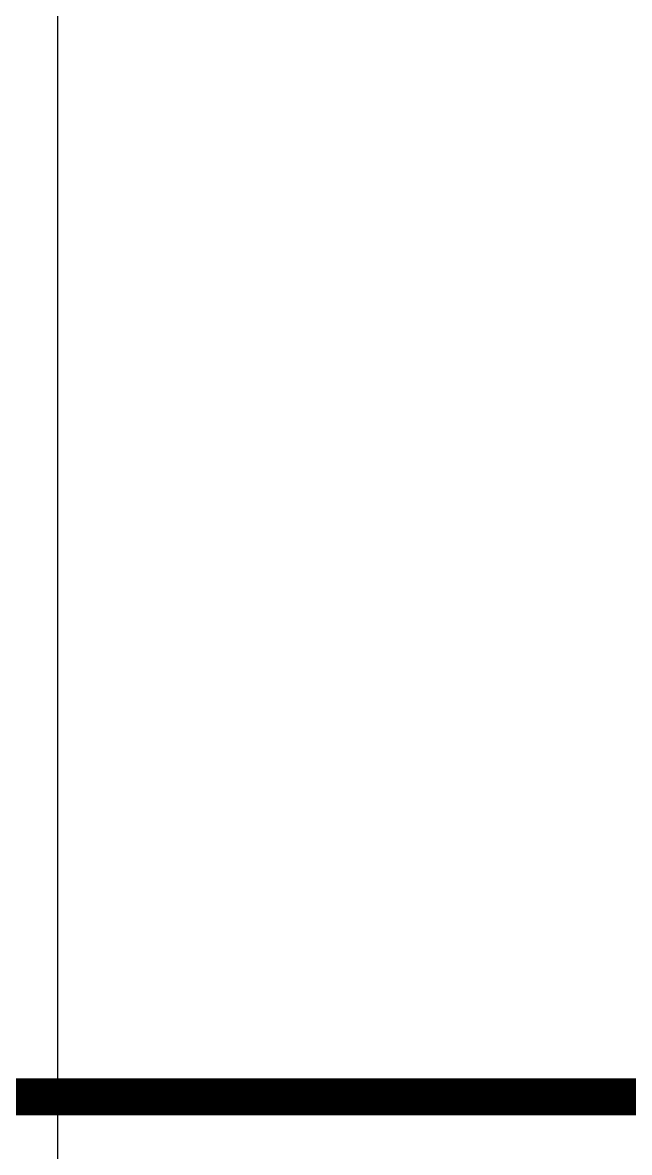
# Model space of a CAD drawing. Extents: x 0 to 139, y 0 to 39.
# Drawn here: x 41.36 to 45.44, y 26.59 to 34.17 of the extents above; entities that cross this region are included whole.
import ezdxf

# ---------------------------------------------------------------- set-up
doc = ezdxf.new("R2010")
doc.units = 0
doc.header["$MEASUREMENT"] = 0
doc.layers.add('TITLE', color=7, linetype='CONTINUOUS')

msp = doc.modelspace()

# ---------------------------------------------------------------- linework, layer by layer
at = {"layer": 'TITLE'}
msp.add_line((41.59740014945358, 39.28717334030068), (41.59740014945358, 14.62895019504157), dxfattribs=at)
at = {"layer": 'TITLE', "const_width": 0.25}
msp.add_lwpolyline([(0, 26.95806176767113), (138.6580004981786, 26.95806176767113)], dxfattribs=at)

doc.saveas('drawing.dxf')
